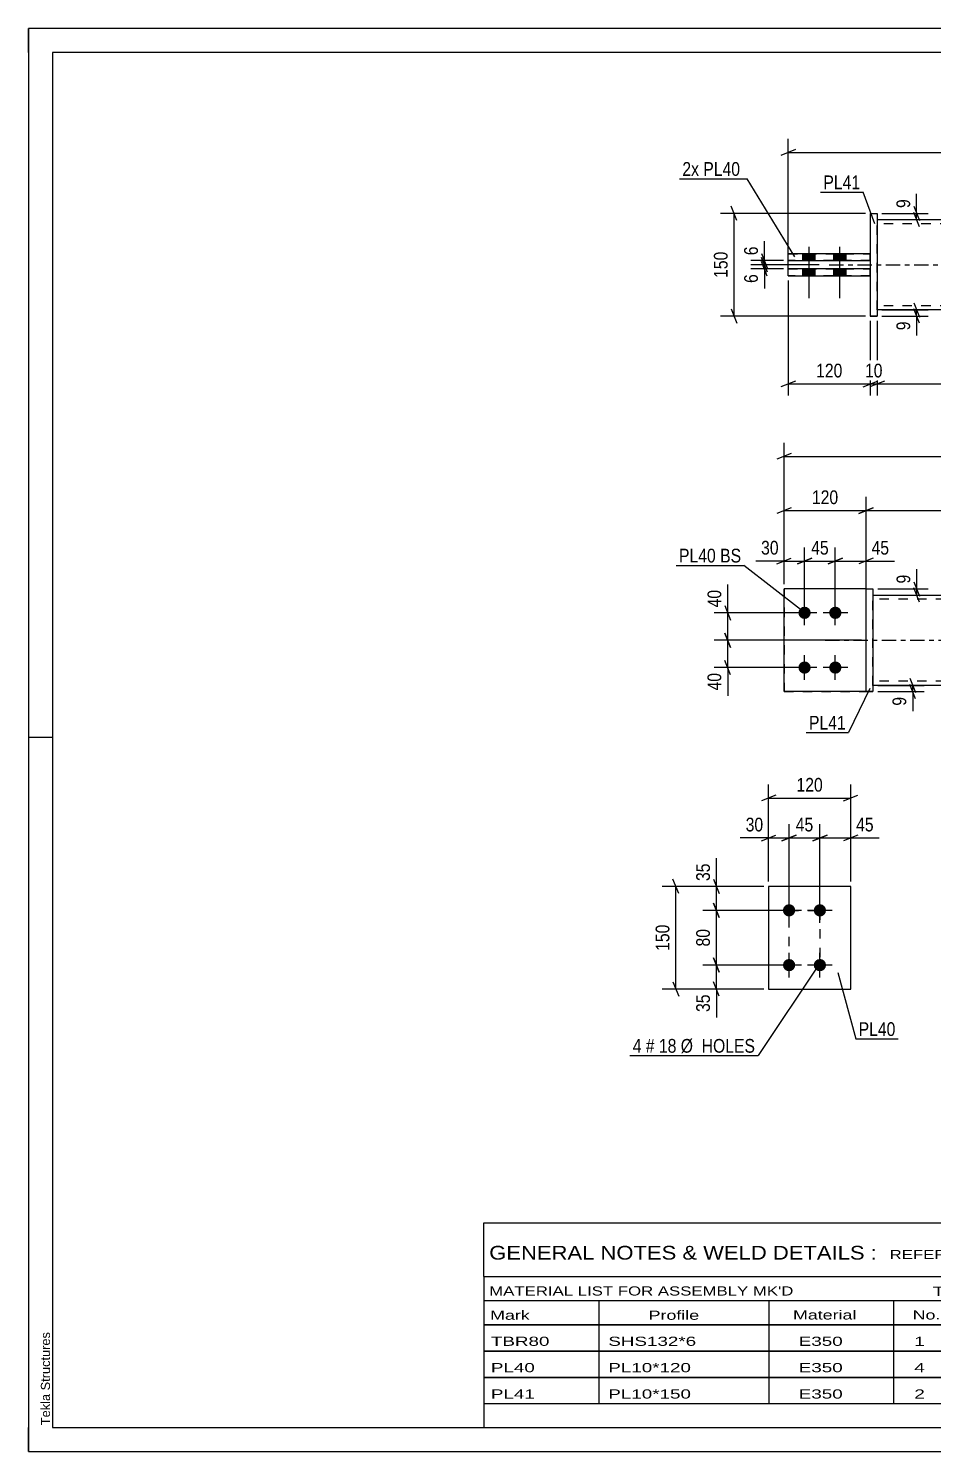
# Model space of a CAD drawing. Header units: millimetres. Extents: x 0 to 420, y 0 to 297.
# Drawn here: x 0 to 188.7, y 0 to 297 of the extents above; entities that cross this region are included whole.
import ezdxf

# ---------------------------------------------------------------- set-up
doc = ezdxf.new("R2010")
doc.units = ezdxf.units.MM
doc.linetypes.add('DXK_LINE_DOT2', pattern=[3.9198, 1.9599, -1.9599])
doc.linetypes.add('DXK_LINE_DOT3', pattern=[5.9187, 2.979, -0.9799, 0.9799, -0.9799])
doc.styles.add('Arial', font='ARIAL.TTF', dxfattribs={"height": 0.2})
doc.styles.add('Arial Narrow', font='ARIALN.TTF', dxfattribs={"height": 0.2})

# ---------------------------------------------------------------- blocks, each defined once
blk = doc.blocks.new('Unknown-581633142-1163')
at = {"color": 5, "linetype": 'Continuous'}
for p, q in [((420, 297), (0, 297)), ((0, 297), (0, 0)), ((0, 292), (0, 297)), ((415, 292), (5, 292)), ((5, 292), (5, 5)), ((5, 149), (0, 149)), ((0, 0), (0, 5)), ((5, 5), (415, 5)), ((0, 0), (420, 0))]:
    blk.add_line(p, q, dxfattribs=at)
at = {"color": 174, "linetype": 'Continuous', "style": 'Arial'}
blk.add_text('Tekla Structures', height=1.9102, rotation=90, dxfattribs=at).set_placement((4.5, 5.5))
blk = doc.blocks.new('Part-581633142-1810 - 1791')
at = {"color": 2, "linetype": 'Continuous'}
for p, q in [((176.23, 178.76), (285.4, 178.76)), ((285.4, 159.9), (176.23, 159.9))]:
    blk.add_line(p, q, dxfattribs=at)
at = {"color": 7, "linetype": 'DXK_LINE_DOT2'}
for p, q in [((176.23, 159.9), (176.23, 178.76)), ((285.4, 159.9), (285.4, 178.76)), ((285.4, 177.9), (176.23, 177.9)), ((285.4, 160.76), (176.23, 160.76))]:
    blk.add_line(p, q, dxfattribs=at)
at = {"color": 7, "linetype": 'DXK_LINE_DOT3'}
blk.add_line((166.23, 169.33), (295.4, 169.33), dxfattribs=at)
blk = doc.blocks.new('Bolt-581633142-1799 - 1791')
at = {"linetype": 'Continuous'}
for points in [[(161.95, 173.76, -1), (161.95, 176.33, -1)], [(168.37, 173.76, -1), (168.37, 176.33, -1)], [(161.95, 162.33, -1), (161.95, 164.9, -1)], [(168.37, 162.33, -1), (168.37, 164.9, -1)]]:
    blk.add_hatch(color=1, dxfattribs=at).paths.add_polyline_path(points)
at = {"color": 1, "linetype": 'Continuous'}
for p, q in [((161.95, 172.47), (161.95, 177.61)), ((168.37, 172.47), (168.37, 177.61)), ((164.52, 175.04), (159.37, 175.04)), ((170.95, 175.04), (165.8, 175.04)), ((164.52, 163.61), (159.37, 163.61)), ((161.95, 161.04), (161.95, 166.19)), ((170.95, 163.61), (165.8, 163.61)), ((168.37, 161.04), (168.37, 166.19))]:
    blk.add_line(p, q, dxfattribs=at)
blk = doc.blocks.new('Part-581633142-1820 - 1791')
at = {"color": 2, "linetype": 'Continuous'}
for p, q in [((174.8, 180.04), (176.23, 180.04)), ((174.8, 158.61), (174.8, 180.04)), ((176.23, 180.04), (176.23, 180.04)), ((176.23, 180.04), (176.23, 158.61)), ((174.8, 158.61), (176.23, 158.61))]:
    blk.add_line(p, q, dxfattribs=at)
at = {"color": 7, "linetype": 'DXK_LINE_DOT2'}
for p, q in [((174.8, 180.04), (176.23, 180.04)), ((176.23, 158.61), (174.8, 158.61)), ((174.8, 158.61), (174.8, 158.61)), ((176.23, 158.61), (176.23, 158.61))]:
    blk.add_line(p, q, dxfattribs=at)
blk = doc.blocks.new('Part-581633142-1825 - 1791')
at = {"color": 7, "linetype": 'DXK_LINE_DOT2'}
for p, q in [((174.8, 180.04), (157.66, 180.04)), ((157.66, 180.04), (157.66, 158.61)), ((174.8, 158.61), (174.8, 180.04)), ((157.66, 158.61), (174.8, 158.61))]:
    blk.add_line(p, q, dxfattribs=at)
blk = doc.blocks.new('Part-581633142-1830 - 1791')
at = {"color": 2, "linetype": 'Continuous'}
for p, q in [((174.8, 180.04), (157.66, 180.04)), ((157.66, 158.61), (157.66, 180.04)), ((174.8, 158.61), (157.66, 158.61))]:
    blk.add_line(p, q, dxfattribs=at)
at = {"color": 7, "linetype": 'DXK_LINE_DOT2'}
blk.add_line((174.8, 158.61), (174.8, 180.04), dxfattribs=at)
blk = doc.blocks.new('Part-581633142-2156 - 2128')
at = {"color": 2, "linetype": 'Continuous'}
for p, q in [((177.1, 257.11), (286.27, 257.11)), ((286.27, 238.26), (177.1, 238.26))]:
    blk.add_line(p, q, dxfattribs=at)
at = {"color": 7, "linetype": 'DXK_LINE_DOT2'}
for p, q in [((177.1, 238.26), (177.1, 257.11)), ((286.27, 256.26), (177.1, 256.26)), ((286.27, 257.11), (286.27, 238.26)), ((286.27, 239.11), (177.1, 239.11))]:
    blk.add_line(p, q, dxfattribs=at)
at = {"color": 7, "linetype": 'DXK_LINE_DOT3'}
blk.add_line((167.1, 247.69), (296.27, 247.69), dxfattribs=at)
blk = doc.blocks.new('Part-581633142-2140 - 2128')
at = {"color": 2, "linetype": 'Continuous'}
for p, q in [((175.67, 258.4), (177.1, 258.4)), ((175.67, 258.4), (175.67, 236.97)), ((177.1, 258.4), (177.1, 258.4)), ((177.1, 258.4), (177.1, 236.97)), ((177.1, 236.97), (175.67, 236.97)), ((175.67, 236.97), (175.67, 236.97))]:
    blk.add_line(p, q, dxfattribs=at)
at = {"color": 7, "linetype": 'DXK_LINE_DOT2'}
for p, q in [((175.67, 258.4), (177.1, 258.4)), ((175.67, 236.97), (177.1, 236.97)), ((175.67, 236.97), (175.67, 236.97))]:
    blk.add_line(p, q, dxfattribs=at)
blk = doc.blocks.new('Part-581633142-2150 - 2128')
at = {"color": 2, "linetype": 'Continuous'}
for p, q in [((175.67, 246.83), (158.53, 246.83)), ((158.53, 245.4), (158.53, 246.83)), ((175.67, 245.4), (175.67, 246.83)), ((158.53, 245.4), (175.67, 245.4)), ((158.53, 245.4), (158.53, 245.4))]:
    blk.add_line(p, q, dxfattribs=at)
at = {"color": 7, "linetype": 'DXK_LINE_DOT2'}
for p, q in [((158.53, 246.83), (175.67, 246.83)), ((175.67, 245.4), (158.53, 245.4))]:
    blk.add_line(p, q, dxfattribs=at)
blk = doc.blocks.new('Part-581633142-2145 - 2128')
at = {"color": 2, "linetype": 'Continuous'}
for p, q in [((175.67, 249.97), (158.53, 249.97)), ((158.53, 248.54), (158.53, 249.97)), ((175.67, 248.54), (175.67, 249.97)), ((158.53, 248.54), (175.67, 248.54)), ((158.53, 248.54), (158.53, 248.54))]:
    blk.add_line(p, q, dxfattribs=at)
at = {"color": 7, "linetype": 'DXK_LINE_DOT2'}
for p, q in [((158.53, 249.97), (175.67, 249.97)), ((175.67, 248.54), (158.53, 248.54))]:
    blk.add_line(p, q, dxfattribs=at)
blk = doc.blocks.new('Bolt-581633142-2158 - 2128')
at = {"linetype": 'Continuous'}
for points in [[(161.53, 248.54), (164.1, 248.54), (164.1, 249.97), (161.53, 249.97)], [(161.53, 248.54), (164.1, 248.54), (164.1, 249.97), (161.53, 249.97)], [(167.96, 248.54), (170.53, 248.54), (170.53, 249.97), (167.96, 249.97)], [(167.96, 248.54), (170.53, 248.54), (170.53, 249.97), (167.96, 249.97)], [(161.53, 245.4), (164.1, 245.4), (164.1, 246.83), (161.53, 246.83)], [(161.53, 245.4), (164.1, 245.4), (164.1, 246.83), (161.53, 246.83)], [(167.96, 245.4), (170.53, 245.4), (170.53, 246.83), (167.96, 246.83)], [(167.96, 245.4), (170.53, 245.4), (170.53, 246.83), (167.96, 246.83)]]:
    blk.add_hatch(color=1, dxfattribs=at).paths.add_polyline_path(points)
at = {"color": 1, "linetype": 'Continuous'}
for p, q in [((161.53, 249.97), (161.53, 248.54)), ((161.53, 249.97), (161.53, 248.54)), ((162.81, 251.4), (162.81, 240.69)), ((162.81, 251.4), (162.81, 240.69)), ((164.1, 249.97), (164.1, 248.54)), ((164.1, 249.97), (164.1, 248.54)), ((167.96, 249.97), (167.96, 248.54)), ((167.96, 249.97), (167.96, 248.54)), ((169.24, 251.4), (169.24, 240.69)), ((169.24, 251.4), (169.24, 240.69)), ((170.53, 249.97), (170.53, 248.54)), ((170.53, 249.97), (170.53, 248.54)), ((161.53, 246.83), (161.53, 245.4)), ((161.53, 246.83), (161.53, 245.4)), ((164.1, 246.83), (164.1, 245.4)), ((164.1, 246.83), (164.1, 245.4)), ((167.96, 246.83), (167.96, 245.4)), ((167.96, 246.83), (167.96, 245.4)), ((170.53, 246.83), (170.53, 245.4)), ((170.53, 246.83), (170.53, 245.4))]:
    blk.add_line(p, q, dxfattribs=at)
blk = doc.blocks.new('Bolt-581633142-1444 - 1410')
at = {"linetype": 'Continuous'}
for points in [[(158.72, 111.66, -1), (158.72, 114.23, -1)], [(165.15, 111.66, -1), (165.15, 114.23, -1)], [(158.72, 100.23, -1), (158.72, 102.8, -1)], [(165.15, 100.23, -1), (165.15, 102.8, -1)]]:
    blk.add_hatch(color=1, dxfattribs=at).paths.add_polyline_path(points)
at = {"color": 1, "linetype": 'Continuous'}
for p, q in [((161.29, 112.95), (156.15, 112.95)), ((158.72, 110.37), (158.72, 115.52)), ((167.72, 112.95), (162.58, 112.95)), ((165.15, 110.37), (165.15, 115.52)), ((158.72, 98.95), (158.72, 104.09)), ((165.15, 98.95), (165.15, 104.09)), ((161.29, 101.52), (156.15, 101.52)), ((167.72, 101.52), (162.58, 101.52))]:
    blk.add_line(p, q, dxfattribs=at)
blk = doc.blocks.new('Part-581633142-1459 - 1410')
at = {"color": 2, "linetype": 'Continuous'}
for p, q in [((171.58, 117.95), (154.44, 117.95)), ((154.44, 117.95), (154.44, 96.52)), ((171.58, 96.52), (171.58, 117.95)), ((154.44, 96.52), (171.58, 96.52))]:
    blk.add_line(p, q, dxfattribs=at)
blk = doc.blocks.new('Rectangle-581633142-1568 - 1410')
at = {"color": 1, "linetype": 'DXK_LINE_DOT2'}
blk.add_lwpolyline([(158.72, 112.95), (165.15, 112.95), (165.15, 101.52), (158.72, 101.52), (158.72, 112.95)], close=True, dxfattribs=at)
blk = doc.blocks.new('StraightDimension-581633142-1869 - 1791')
at = {"color": 7, "linetype": 'Continuous'}
for p, q in [((173.8, 169.33), (143.06, 169.33)), ((145.31, 170.83), (146.51, 167.83)), ((145.91, 163.61), (145.91, 169.33)), ((160.95, 163.61), (143.06, 163.61)), ((146.51, 162.11), (145.31, 165.11))]:
    blk.add_line(p, q, dxfattribs=at)
at = {"color": 0}
blk.add_wipeout([(145.16, 163.09), (140.96, 163.09), (140.96, 158.23), (145.16, 158.23)], dxfattribs=at)
at = {"color": 7, "linetype": 'Continuous'}
blk.add_line((145.91, 163.61), (145.91, 157.71), dxfattribs=at)
blk.add_line((145.91, 163.61), (145.91, 157.71), dxfattribs=at)
at = {"color": 3, "style": 'Arial Narrow'}
blk.add_text('40', height=2.863, rotation=90.0002, dxfattribs=at).set_placement((144.56, 158.83))
blk = doc.blocks.new('StraightDimension-581633142-2023 - 1791')
at = {"color": 7, "linetype": 'Continuous'}
for p, q in [((159.16, 208.3), (156.16, 207.1)), ((157.66, 181.04), (157.66, 210.55)), ((302.47, 207.1), (305.47, 208.3)), ((303.97, 181.04), (303.97, 210.55)), ((157.66, 207.7), (303.97, 207.7))]:
    blk.add_line(p, q, dxfattribs=at)
at = {"color": 0}
blk.add_wipeout([(235.07, 208.45), (235.07, 212.65), (226.56, 212.65), (226.56, 208.45)], dxfattribs=at)
at = {"color": 3, "style": 'Arial Narrow'}
blk.add_text('1024', height=2.863, dxfattribs=at).set_placement((227.16, 209.05))
blk = doc.blocks.new('StraightDimension-581633142-1988 - 1791')
at = {"color": 7, "linetype": 'Continuous'}
for p, q in [((157.66, 181.04), (157.66, 199.23)), ((174.8, 170.33), (174.8, 199.23)), ((159.16, 196.98), (156.16, 195.78)), ((157.66, 196.38), (174.8, 196.38)), ((173.3, 195.78), (176.3, 196.98))]:
    blk.add_line(p, q, dxfattribs=at)
at = {"color": 0}
blk.add_wipeout([(169.57, 197.13), (169.57, 201.33), (162.89, 201.33), (162.89, 197.13)], dxfattribs=at)
at = {"color": 3, "style": 'Arial Narrow'}
blk.add_text('120', height=2.863, dxfattribs=at).set_placement((163.49, 197.73))
blk = doc.blocks.new('StraightDimension-581633142-1924 - 1791')
at = {"color": 7, "linetype": 'Continuous'}
for p, q in [((161.95, 176.04), (161.95, 188.7)), ((168.37, 176.04), (168.37, 188.7)), ((160.45, 185.25), (163.45, 186.45)), ((161.95, 185.85), (168.37, 185.85)), ((169.87, 186.45), (166.87, 185.25))]:
    blk.add_line(p, q, dxfattribs=at)
at = {"color": 0}
blk.add_wipeout([(167.59, 186.6), (167.59, 190.8), (162.73, 190.8), (162.73, 186.6)], dxfattribs=at)
at = {"color": 3, "style": 'Arial Narrow'}
blk.add_text('45', height=2.863, dxfattribs=at).set_placement((163.33, 187.2))
blk = doc.blocks.new('StraightDimension-581633142-1860 - 1791')
at = {"color": 7, "linetype": 'Continuous'}
for p, q in [((183.91, 161.4), (185.11, 158.4)), ((177.23, 159.9), (186.91, 159.9)), ((177.23, 158.61), (186.91, 158.61)), ((185.11, 157.11), (183.91, 160.11)), ((184.51, 158.61), (184.51, 159.9))]:
    blk.add_line(p, q, dxfattribs=at)
at = {"color": 0}
blk.add_wipeout([(183.76, 158.09), (179.56, 158.09), (179.56, 155.06), (183.76, 155.06)], dxfattribs=at)
at = {"color": 7, "linetype": 'Continuous'}
blk.add_line((184.51, 158.61), (184.51, 154.54), dxfattribs=at)
blk.add_line((184.51, 158.61), (184.51, 154.54), dxfattribs=at)
at = {"color": 3, "style": 'Arial Narrow'}
blk.add_text('9', height=2.86, rotation=90.0002, dxfattribs=at).set_placement((183.16, 155.66))
blk = doc.blocks.new('StraightDimension-581633142-1878 - 1791')
at = {"color": 7, "linetype": 'Continuous'}
for p, q in [((145.31, 176.54), (146.51, 173.54)), ((160.95, 175.04), (143.06, 175.04)), ((145.91, 169.33), (145.91, 175.04)), ((173.8, 169.33), (143.06, 169.33)), ((146.51, 167.83), (145.31, 170.83))]:
    blk.add_line(p, q, dxfattribs=at)
at = {"color": 0}
blk.add_wipeout([(145.16, 180.42), (140.96, 180.42), (140.96, 175.57), (145.16, 175.57)], dxfattribs=at)
at = {"color": 7, "linetype": 'Continuous'}
blk.add_line((145.91, 175.04), (145.91, 180.95), dxfattribs=at)
blk.add_line((145.91, 175.04), (145.91, 180.95), dxfattribs=at)
at = {"color": 3, "style": 'Arial Narrow'}
blk.add_text('40', height=2.863, rotation=90.0002, dxfattribs=at).set_placement((144.56, 176.17))
blk = doc.blocks.new('StraightDimension-581633142-1908 - 1791')
at = {"color": 7, "linetype": 'Continuous'}
for p, q in [((168.37, 176.04), (168.37, 188.7)), ((174.8, 181.04), (174.8, 188.7)), ((166.87, 185.25), (169.87, 186.45)), ((168.37, 185.85), (174.8, 185.85)), ((176.3, 186.45), (173.3, 185.25))]:
    blk.add_line(p, q, dxfattribs=at)
at = {"color": 0}
blk.add_wipeout([(180.18, 186.6), (180.18, 190.8), (175.33, 190.8), (175.33, 186.6)], dxfattribs=at)
at = {"color": 7, "linetype": 'Continuous'}
blk.add_line((174.8, 185.85), (180.71, 185.85), dxfattribs=at)
blk.add_line((174.8, 185.85), (180.71, 185.85), dxfattribs=at)
at = {"color": 3, "style": 'Arial Narrow'}
blk.add_text('45', height=2.863, dxfattribs=at).set_placement((175.93, 187.2))
blk = doc.blocks.new('StraightDimension-581633142-1937 - 1791')
at = {"color": 7, "linetype": 'Continuous'}
for p, q in [((157.66, 181.04), (157.66, 188.7)), ((161.95, 176.04), (161.95, 188.7)), ((156.16, 185.25), (159.16, 186.45)), ((157.66, 185.85), (161.95, 185.85)), ((163.45, 186.45), (160.45, 185.25))]:
    blk.add_line(p, q, dxfattribs=at)
at = {"color": 0}
blk.add_wipeout([(157.14, 186.6), (157.14, 190.8), (152.28, 190.8), (152.28, 186.6)], dxfattribs=at)
at = {"color": 7, "linetype": 'Continuous'}
blk.add_line((157.66, 185.85), (151.75, 185.85), dxfattribs=at)
blk.add_line((157.66, 185.85), (151.75, 185.85), dxfattribs=at)
at = {"color": 3, "style": 'Arial Narrow'}
blk.add_text('30', height=2.863, dxfattribs=at).set_placement((152.88, 187.2))
blk = doc.blocks.new('StraightDimension-581633142-1973 - 1791')
at = {"color": 7, "linetype": 'Continuous'}
for p, q in [((174.8, 170.33), (174.8, 199.23)), ((286.83, 181.04), (286.83, 199.23)), ((176.3, 196.98), (173.3, 195.78)), ((174.8, 196.38), (286.83, 196.38)), ((285.33, 195.78), (288.33, 196.98))]:
    blk.add_line(p, q, dxfattribs=at)
at = {"color": 0}
blk.add_wipeout([(234.16, 197.13), (234.16, 201.33), (227.48, 201.33), (227.48, 197.13)], dxfattribs=at)
at = {"color": 3, "style": 'Arial Narrow'}
blk.add_text('784', height=2.863, dxfattribs=at).set_placement((228.08, 197.73))
blk = doc.blocks.new('StraightDimension-581633142-2089 - 1791')
at = {"color": 7, "linetype": 'Continuous'}
for p, q in [((184.76, 181.54), (185.96, 178.54)), ((177.23, 180.04), (187.76, 180.04)), ((177.23, 178.76), (187.76, 178.76)), ((185.96, 177.26), (184.76, 180.26)), ((185.36, 178.76), (185.36, 180.04))]:
    blk.add_line(p, q, dxfattribs=at)
at = {"color": 0}
blk.add_wipeout([(184.61, 183.6), (180.41, 183.6), (180.41, 180.57), (184.61, 180.57)], dxfattribs=at)
at = {"color": 7, "linetype": 'Continuous'}
blk.add_line((185.36, 180.04), (185.36, 184.12), dxfattribs=at)
blk.add_line((185.36, 180.04), (185.36, 184.12), dxfattribs=at)
at = {"color": 3, "style": 'Arial Narrow'}
blk.add_text('9', height=2.86, rotation=90.0002, dxfattribs=at).set_placement((184.01, 181.17))
blk = doc.blocks.new('StraightDimension-581633142-2214 - 2128')
at = {"color": 7, "linetype": 'Continuous'}
for p, q in [((178.1, 258.4), (187.73, 258.4)), ((184.73, 259.9), (185.93, 256.9)), ((185.93, 255.61), (184.73, 258.61)), ((185.33, 257.11), (185.33, 258.4)), ((178.1, 257.11), (187.73, 257.11))]:
    blk.add_line(p, q, dxfattribs=at)
at = {"color": 0}
blk.add_wipeout([(184.58, 261.95), (180.38, 261.95), (180.38, 258.93), (184.58, 258.93)], dxfattribs=at)
at = {"color": 7, "linetype": 'Continuous'}
blk.add_line((185.33, 258.4), (185.33, 262.48), dxfattribs=at)
blk.add_line((185.33, 258.4), (185.33, 262.48), dxfattribs=at)
at = {"color": 3, "style": 'Arial Narrow'}
blk.add_text('9', height=2.86, rotation=90.0002, dxfattribs=at).set_placement((183.98, 259.53))
blk = doc.blocks.new('StraightDimension-581633142-2273 - 2128')
at = {"color": 7, "linetype": 'Continuous'}
for p, q in [((177.1, 235.97), (177.1, 220.42)), ((286.27, 235.97), (286.27, 220.42)), ((178.6, 223.42), (175.6, 222.22)), ((177.1, 222.82), (286.27, 222.82)), ((284.77, 222.22), (287.77, 223.42))]:
    blk.add_line(p, q, dxfattribs=at)
at = {"color": 0}
blk.add_wipeout([(235.03, 223.57), (235.03, 227.77), (228.34, 227.77), (228.34, 223.57)], dxfattribs=at)
at = {"color": 3, "style": 'Arial Narrow'}
blk.add_text('764', height=2.863, dxfattribs=at).set_placement((228.94, 224.17))
blk = doc.blocks.new('StraightDimension-581633142-2162 - 2128')
at = {"color": 7, "linetype": 'Continuous'}
for p, q in [((152.96, 250.04), (154.16, 247.04)), ((157.53, 248.54), (150.71, 248.54)), ((165.03, 247.69), (150.71, 247.69)), ((154.16, 246.19), (152.96, 249.19)), ((153.56, 247.69), (153.56, 248.54))]:
    blk.add_line(p, q, dxfattribs=at)
at = {"color": 0}
blk.add_wipeout([(152.81, 252.1), (148.61, 252.1), (148.61, 249.07), (152.81, 249.07)], dxfattribs=at)
at = {"color": 7, "linetype": 'Continuous'}
blk.add_line((153.56, 248.54), (153.56, 252.62), dxfattribs=at)
blk.add_line((153.56, 248.54), (153.56, 252.62), dxfattribs=at)
at = {"color": 3, "style": 'Arial Narrow'}
blk.add_text('6', height=2.86, rotation=90.0002, dxfattribs=at).set_placement((152.21, 249.67))
blk = doc.blocks.new('StraightDimension-581633142-2174 - 2128')
at = {"color": 7, "linetype": 'Continuous'}
for p, q in [((165.03, 247.69), (150.71, 247.69)), ((157.53, 246.83), (150.71, 246.83)), ((152.96, 249.19), (154.16, 246.19)), ((154.16, 245.33), (152.96, 248.33)), ((153.56, 246.83), (153.56, 247.69))]:
    blk.add_line(p, q, dxfattribs=at)
at = {"color": 0}
blk.add_wipeout([(152.81, 246.3), (148.61, 246.3), (148.61, 243.28), (152.81, 243.28)], dxfattribs=at)
at = {"color": 7, "linetype": 'Continuous'}
blk.add_line((153.56, 246.83), (153.56, 242.75), dxfattribs=at)
blk.add_line((153.56, 246.83), (153.56, 242.75), dxfattribs=at)
at = {"color": 3, "style": 'Arial Narrow'}
blk.add_text('6', height=2.86, rotation=90.0002, dxfattribs=at).set_placement((152.21, 243.88))
blk = doc.blocks.new('StraightDimension-581633142-2254 - 2128')
at = {"color": 7, "linetype": 'Continuous'}
for p, q in [((158.53, 244.4), (158.53, 220.42)), ((175.67, 235.97), (175.67, 220.42)), ((160.03, 223.42), (157.03, 222.22)), ((158.53, 222.82), (175.67, 222.82)), ((174.17, 222.22), (177.17, 223.42))]:
    blk.add_line(p, q, dxfattribs=at)
at = {"color": 0}
blk.add_wipeout([(170.44, 223.57), (170.44, 227.77), (163.76, 227.77), (163.76, 223.57)], dxfattribs=at)
at = {"color": 3, "style": 'Arial Narrow'}
blk.add_text('120', height=2.863, dxfattribs=at).set_placement((164.36, 224.17))
blk = doc.blocks.new('StraightDimension-581633142-2264 - 2128')
at = {"color": 7, "linetype": 'Continuous'}
for p, q in [((175.67, 235.97), (175.67, 220.42)), ((177.1, 235.97), (177.1, 220.42)), ((174.17, 222.22), (177.17, 223.42)), ((178.6, 223.42), (175.6, 222.22)), ((175.67, 222.82), (177.1, 222.82))]:
    blk.add_line(p, q, dxfattribs=at)
at = {"color": 0}
blk.add_wipeout([(178.81, 223.57), (178.81, 227.77), (173.96, 227.77), (173.96, 223.57)], dxfattribs=at)
at = {"color": 3, "style": 'Arial Narrow'}
blk.add_text('10', height=2.863, dxfattribs=at).set_placement((174.56, 224.17))
blk = doc.blocks.new('StraightDimension-581633142-2282 - 2128')
at = {"color": 7, "linetype": 'Continuous'}
for p, q in [((158.53, 246.4), (158.53, 273.97)), ((304.84, 246.4), (304.84, 273.97)), ((160.03, 271.72), (157.03, 270.52)), ((158.53, 271.12), (304.84, 271.12)), ((303.34, 270.52), (306.34, 271.72))]:
    blk.add_line(p, q, dxfattribs=at)
at = {"color": 0}
blk.add_wipeout([(235.94, 271.87), (235.94, 276.07), (227.43, 276.07), (227.43, 271.87)], dxfattribs=at)
at = {"color": 3, "style": 'Arial Narrow'}
blk.add_text('1024', height=2.863, dxfattribs=at).set_placement((228.03, 272.47))
blk = doc.blocks.new('StraightDimension-581633142-2293 - 2128')
at = {"color": 7, "linetype": 'Continuous'}
for p, q in [((174.67, 258.4), (144.39, 258.4)), ((147.84, 256.9), (146.64, 259.9)), ((147.24, 236.97), (147.24, 258.4)), ((146.64, 238.47), (147.84, 235.47)), ((174.67, 236.97), (144.39, 236.97))]:
    blk.add_line(p, q, dxfattribs=at)
at = {"color": 0}
blk.add_wipeout([(146.49, 251.03), (142.29, 251.03), (142.29, 244.34), (146.49, 244.34)], dxfattribs=at)
at = {"color": 3, "style": 'Arial Narrow'}
blk.add_text('150', height=2.863, rotation=90.0002, dxfattribs=at).set_placement((145.89, 244.94))
blk = doc.blocks.new('StraightDimension-581633142-2304 - 2128')
at = {"color": 7, "linetype": 'Continuous'}
for p, q in [((178.1, 238.26), (187.73, 238.26)), ((184.73, 239.76), (185.93, 236.76)), ((185.93, 235.47), (184.73, 238.47)), ((185.33, 236.97), (185.33, 238.26)), ((178.1, 236.97), (187.73, 236.97))]:
    blk.add_line(p, q, dxfattribs=at)
at = {"color": 0}
blk.add_wipeout([(184.58, 236.45), (180.38, 236.45), (180.38, 233.42), (184.58, 233.42)], dxfattribs=at)
at = {"color": 7, "linetype": 'Continuous'}
blk.add_line((185.33, 236.97), (185.33, 232.89), dxfattribs=at)
blk.add_line((185.33, 236.97), (185.33, 232.89), dxfattribs=at)
at = {"color": 3, "style": 'Arial Narrow'}
blk.add_text('9', height=2.86, rotation=90.0002, dxfattribs=at).set_placement((183.98, 234.02))
blk = doc.blocks.new('StraightDimension-581633142-1474 - 1410')
at = {"color": 7, "linetype": 'Continuous'}
for p, q in [((157.72, 112.95), (140.7, 112.95)), ((142.95, 114.45), (144.15, 111.45)), ((143.55, 101.52), (143.55, 112.95)), ((157.72, 101.52), (140.7, 101.52)), ((144.15, 100.02), (142.95, 103.02))]:
    blk.add_line(p, q, dxfattribs=at)
at = {"color": 0}
blk.add_wipeout([(142.8, 109.66), (138.6, 109.66), (138.6, 104.8), (142.8, 104.8)], dxfattribs=at)
at = {"color": 3, "style": 'Arial Narrow'}
blk.add_text('80', height=2.863, rotation=90.0002, dxfattribs=at).set_placement((142.2, 105.4))
blk = doc.blocks.new('StraightDimension-581633142-1484 - 1410')
at = {"color": 7, "linetype": 'Continuous'}
for p, q in [((142.95, 119.45), (144.15, 116.45)), ((153.44, 117.95), (140.7, 117.95)), ((143.55, 112.95), (143.55, 117.95)), ((157.72, 112.95), (140.7, 112.95)), ((144.15, 111.45), (142.95, 114.45))]:
    blk.add_line(p, q, dxfattribs=at)
at = {"color": 0}
blk.add_wipeout([(142.8, 123.33), (138.6, 123.33), (138.6, 118.47), (142.8, 118.47)], dxfattribs=at)
at = {"color": 7, "linetype": 'Continuous'}
blk.add_line((143.55, 117.95), (143.55, 123.85), dxfattribs=at)
blk.add_line((143.55, 117.95), (143.55, 123.85), dxfattribs=at)
at = {"color": 3, "style": 'Arial Narrow'}
blk.add_text('35', height=2.863, rotation=90.0002, dxfattribs=at).set_placement((142.2, 119.07))
blk = doc.blocks.new('StraightDimension-581633142-1461 - 1410')
at = {"color": 7, "linetype": 'Continuous'}
for p, q in [((157.72, 101.52), (140.7, 101.52)), ((142.95, 103.02), (144.15, 100.02)), ((143.55, 96.52), (143.55, 101.52)), ((144.15, 95.02), (142.95, 98.02)), ((153.44, 96.52), (140.7, 96.52))]:
    blk.add_line(p, q, dxfattribs=at)
at = {"color": 0}
blk.add_wipeout([(142.8, 95.99), (138.6, 95.99), (138.6, 91.14), (142.8, 91.14)], dxfattribs=at)
at = {"color": 7, "linetype": 'Continuous'}
blk.add_line((143.55, 96.52), (143.55, 90.61), dxfattribs=at)
blk.add_line((143.55, 96.52), (143.55, 90.61), dxfattribs=at)
at = {"color": 3, "style": 'Arial Narrow'}
blk.add_text('35', height=2.863, rotation=90.0002, dxfattribs=at).set_placement((142.2, 91.74))
blk = doc.blocks.new('StraightDimension-581633142-1498 - 1410')
at = {"color": 7, "linetype": 'Continuous'}
for p, q in [((135.69, 116.45), (134.49, 119.45)), ((153.44, 117.95), (132.24, 117.95)), ((135.09, 96.52), (135.09, 117.95)), ((134.49, 98.02), (135.69, 95.02)), ((153.44, 96.52), (132.24, 96.52))]:
    blk.add_line(p, q, dxfattribs=at)
at = {"color": 0}
blk.add_wipeout([(134.34, 110.57), (130.14, 110.57), (130.14, 103.89), (134.34, 103.89)], dxfattribs=at)
at = {"color": 3, "style": 'Arial Narrow'}
blk.add_text('150', height=2.863, rotation=90.0002, dxfattribs=at).set_placement((133.74, 104.49))
blk = doc.blocks.new('StraightDimension-581633142-1515 - 1410')
at = {"color": 7, "linetype": 'Continuous'}
for p, q in [((154.44, 118.95), (154.44, 130.92)), ((158.72, 113.95), (158.72, 130.92)), ((152.94, 127.47), (155.94, 128.67)), ((154.44, 128.07), (158.72, 128.07)), ((160.22, 128.67), (157.22, 127.47))]:
    blk.add_line(p, q, dxfattribs=at)
at = {"color": 0}
blk.add_wipeout([(153.91, 128.82), (153.91, 133.02), (149.06, 133.02), (149.06, 128.82)], dxfattribs=at)
at = {"color": 7, "linetype": 'Continuous'}
blk.add_line((154.44, 128.07), (148.53, 128.07), dxfattribs=at)
blk.add_line((154.44, 128.07), (148.53, 128.07), dxfattribs=at)
at = {"color": 3, "style": 'Arial Narrow'}
blk.add_text('30', height=2.863, dxfattribs=at).set_placement((149.66, 129.42))
blk = doc.blocks.new('StraightDimension-581633142-1528 - 1410')
at = {"color": 7, "linetype": 'Continuous'}
for p, q in [((158.72, 113.95), (158.72, 130.92)), ((165.15, 113.95), (165.15, 130.92)), ((157.22, 127.47), (160.22, 128.67)), ((158.72, 128.07), (165.15, 128.07)), ((166.65, 128.67), (163.65, 127.47))]:
    blk.add_line(p, q, dxfattribs=at)
at = {"color": 0}
blk.add_wipeout([(164.37, 128.82), (164.37, 133.02), (159.51, 133.02), (159.51, 128.82)], dxfattribs=at)
at = {"color": 3, "style": 'Arial Narrow'}
blk.add_text('45', height=2.863, dxfattribs=at).set_placement((160.11, 129.42))
blk = doc.blocks.new('StraightDimension-581633142-1538 - 1410')
at = {"color": 7, "linetype": 'Continuous'}
for p, q in [((165.15, 113.95), (165.15, 130.92)), ((171.58, 118.95), (171.58, 130.92)), ((163.65, 127.47), (166.65, 128.67)), ((165.15, 128.07), (171.58, 128.07)), ((173.08, 128.67), (170.08, 127.47))]:
    blk.add_line(p, q, dxfattribs=at)
at = {"color": 0}
blk.add_wipeout([(176.96, 128.82), (176.96, 133.02), (172.11, 133.02), (172.11, 128.82)], dxfattribs=at)
at = {"color": 7, "linetype": 'Continuous'}
blk.add_line((171.58, 128.07), (177.49, 128.07), dxfattribs=at)
blk.add_line((171.58, 128.07), (177.49, 128.07), dxfattribs=at)
at = {"color": 3, "style": 'Arial Narrow'}
blk.add_text('45', height=2.863, dxfattribs=at).set_placement((172.71, 129.42))
blk = doc.blocks.new('StraightDimension-581633142-1552 - 1410')
at = {"color": 7, "linetype": 'Continuous'}
for p, q in [((155.94, 136.97), (152.94, 135.77)), ((154.44, 118.95), (154.44, 139.22)), ((170.08, 135.77), (173.08, 136.97)), ((171.58, 118.95), (171.58, 139.22)), ((154.44, 136.37), (171.58, 136.37))]:
    blk.add_line(p, q, dxfattribs=at)
at = {"color": 0}
blk.add_wipeout([(166.35, 137.12), (166.35, 141.32), (159.67, 141.32), (159.67, 137.12)], dxfattribs=at)
at = {"color": 3, "style": 'Arial Narrow'}
blk.add_text('120', height=2.863, dxfattribs=at).set_placement((160.27, 137.72))
blk = doc.blocks.new('Unknown-581633142-3470')
at = {"color": 7, "linetype": 'Continuous'}
for p, q in [((95, 47.75), (255, 47.75)), ((95, 36.5), (95, 47.75)), ((255, 47.75), (255, 36.5)), ((95, 36.5), (255, 36.5)), ((95, 36.5), (95, 31.5)), ((255, 36.5), (255, 31.5)), ((95, 31.5), (255, 31.5)), ((95, 31.5), (95, 26.5)), ((119, 31.5), (119, 26.5)), ((154.5, 31.5), (154.5, 26.5)), ((180.5, 31.5), (180.5, 26.5)), ((193.5, 31.5), (193.5, 26.5)), ((211, 31.5), (211, 26.5)), ((233, 31.5), (233, 26.5)), ((255, 31.5), (255, 26.5)), ((95, 26.5), (255, 26.5)), ((95, 26.45), (95, 21.05)), ((95, 26.45), (255, 26.45)), ((119, 26.5), (119, 21)), ((154.5, 26.5), (154.5, 21)), ((180.5, 26.5), (180.5, 21)), ((193.5, 26.5), (193.5, 21)), ((211, 26.5), (211, 21)), ((233, 26.5), (233, 21)), ((255, 26.45), (255, 21.05)), ((95, 21.05), (255, 21.05)), ((95, 20.95), (95, 15.55)), ((95, 20.95), (255, 20.95)), ((119, 21), (119, 15.5)), ((154.5, 21), (154.5, 15.5)), ((180.5, 21), (180.5, 15.5)), ((193.5, 21), (193.5, 15.5)), ((211, 21), (211, 15.5)), ((233, 21), (233, 15.5)), ((255, 20.95), (255, 15.55)), ((95, 15.55), (255, 15.55)), ((95, 15.45), (95, 10.05)), ((95, 15.45), (255, 15.45)), ((119, 15.5), (119, 10)), ((154.5, 15.5), (154.5, 10)), ((180.5, 15.5), (180.5, 10)), ((193.5, 15.5), (193.5, 10)), ((211, 15.5), (211, 10)), ((233, 15.5), (233, 10)), ((255, 15.45), (255, 10.05)), ((95, 10.05), (255, 10.05)), ((95, 10), (255, 10)), ((95, 10), (95, 5)), ((211, 10), (211, 5)), ((233, 10), (233, 5)), ((255, 10), (255, 5)), ((95, 5), (255, 5))]:
    blk.add_line(p, q, dxfattribs=at)
at = {"color": 7, "style": 'Arial Narrow'}
for s, height, width, p in [('GENERAL NOTES & WELD DETAILS :', 2.8633, 1.4, (96.15, 40.06)), ('REFER TYP DRAWING TYP-01', 1.9089, 1.6, (179.7, 40.16)), ("MATERIAL LIST FOR ASSEMBLY MK'D", 1.9089, 1.6, (96.15, 32.56)), ('TBR80', 1.909, 1.794707, (188.68, 32.47)), ('1', 1.91, 1.794707, (217.08, 32.56)), ('No. Required', 1.9089, 1.6, (226.41, 32.56)), ('Mark', 1.909, 1.7, (96.34, 27.5)), ('Profile', 1.909, 1.7, (129.41, 27.5)), ('Material', 1.909, 1.7, (159.54, 27.56)), ('No.', 1.909, 1.7, (184.5, 27.56)), ('Length', 1.909, 1.7, (195, 27.56)), ('Area', 1.909, 1.7, (217.5, 27.56)), ('Weight', 1.909, 1.7, (237, 27.56))]:
    blk.add_text(s, height=height, dxfattribs=dict(at, width=width)).set_placement(p)
at = {"color": 7, "linetype": 'Continuous', "style": 'Arial Narrow'}
for s, height, width, p in [('TBR80', 1.909, 1.794707, (96.5, 22.06)), ('SHS132*6', 1.909, 1.794707, (121, 22.06)), ('E350', 1.909, 1.794707, (160.74, 22.06)), ('1', 1.91, 1.794707, (184.86, 22.06)), ('764', 1.909, 1.794707, (199.77, 22.06)), ('0.4', 1.909, 1.794707, (221.32, 22.06)), ('18.1', 1.909, 1.794707, (240.14, 22.06)), ('PL40', 1.909, 1.794707, (96.5, 16.56)), ('PL10*120', 1.909, 1.794707, (121, 16.56)), ('E350', 1.909, 1.794707, (160.74, 16.56)), ('4', 1.91, 1.794707, (184.86, 16.56)), ('150', 1.909, 1.794707, (199.77, 16.56)), ('0.0', 1.909, 1.794707, (221.32, 16.56)), ('5.7', 1.909, 1.794707, (242.33, 16.56)), ('PL41', 1.909, 1.794707, (96.5, 11.06)), ('PL10*150', 1.909, 1.794707, (121, 11.06)), ('E350', 1.909, 1.794707, (160.74, 11.06)), ('2', 1.91, 1.794707, (184.86, 11.06)), ('150', 1.909, 1.794707, (199.77, 11.06)), ('0.1', 1.909, 1.794707, (221.32, 11.06)), ('3.5', 1.909, 1.794707, (242.33, 11.06)), ('Total', 1.909, 1.7, (197.33, 6.5)), ('0.7', 1.909, 1.794707, (220.83, 6.5)), ('27.3', 1.909, 1.794707, (240.14, 6.5))]:
    blk.add_text(s, height=height, dxfattribs=dict(at, width=width)).set_placement(p)
blk = doc.blocks.new('Mark-581633142-1816 - 1791')
at = {"color": 0}
blk.add_wipeout([(170.55, 150.68), (170.55, 153.68), (162.87, 153.68), (162.87, 150.68)], dxfattribs=at)
blk.add_wipeout([(170.55, 150.68), (170.55, 153.68), (162.87, 153.68), (162.87, 150.68)], dxfattribs=at)
at = {"color": 30, "linetype": 'Continuous'}
for p in [(175.57, 159.23), (162.27, 150.08)]:
    blk.add_line(p, (171.15, 150.08), dxfattribs=at)
at = {"color": 3, "style": 'Arial Narrow'}
blk.add_text('PL41', height=2.863, dxfattribs=at).set_placement((162.87, 150.68))
blk = doc.blocks.new('MarkSet-581633142-3317 - 1791')
at = {"color": 0}
blk.add_wipeout([(143.43, 185.55), (143.43, 188.55), (135.75, 188.55), (135.75, 185.55)], dxfattribs=at)
blk.add_wipeout([(143.43, 185.55), (143.43, 188.55), (135.75, 188.55), (135.75, 185.55)], dxfattribs=at)
blk.add_wipeout([(148.71, 185.55), (148.71, 188.55), (144.33, 188.55), (144.33, 185.55)], dxfattribs=at)
blk.add_wipeout([(148.71, 185.55), (148.71, 188.55), (144.33, 188.55), (144.33, 185.55)], dxfattribs=at)
at = {"color": 30, "linetype": 'Continuous'}
for p in [(135.15, 184.95), (161.13, 175.72)]:
    blk.add_line(p, (149.31, 184.95), dxfattribs=at)
at = {"color": 3, "style": 'Arial Narrow'}
for s, p in [('PL40', (135.75, 185.55)), ('BS', (144.33, 185.55))]:
    blk.add_text(s, height=2.863, dxfattribs=at).set_placement(p)
blk = doc.blocks.new('MarkSet-581633142-2335 - 2128')
at = {"color": 30, "linetype": 'Continuous'}
blk.add_line((159.91, 249.35), (149.99, 265.64), dxfattribs=at)
at = {"color": 0}
blk.add_wipeout([(139.92, 266.24), (139.92, 269.24), (136.45, 269.24), (136.45, 266.24)], dxfattribs=at)
blk.add_wipeout([(139.92, 266.24), (139.92, 269.24), (136.45, 269.24), (136.45, 266.24)], dxfattribs=at)
blk.add_wipeout([(148.49, 266.24), (148.49, 269.24), (140.82, 269.24), (140.82, 266.24)], dxfattribs=at)
blk.add_wipeout([(148.49, 266.24), (148.49, 269.24), (140.82, 269.24), (140.82, 266.24)], dxfattribs=at)
at = {"color": 30, "linetype": 'Continuous'}
blk.add_line((135.85, 265.64), (149.99, 265.64), dxfattribs=at)
at = {"color": 3, "style": 'Arial Narrow'}
for s, p in [('2x', (136.45, 266.24)), ('PL40', (140.82, 266.24))]:
    blk.add_text(s, height=2.863, dxfattribs=at).set_placement(p)
blk = doc.blocks.new('Mark-581633142-3375 - 2128')
at = {"color": 0}
blk.add_wipeout([(173.55, 263.45), (173.55, 266.45), (165.88, 266.45), (165.88, 263.45)], dxfattribs=at)
blk.add_wipeout([(173.55, 263.45), (173.55, 266.45), (165.88, 266.45), (165.88, 263.45)], dxfattribs=at)
at = {"color": 30, "linetype": 'Continuous'}
for p in [(165.28, 262.85), (176.61, 256.23)]:
    blk.add_line(p, (174.15, 262.85), dxfattribs=at)
at = {"color": 3, "style": 'Arial Narrow'}
blk.add_text('PL41', height=2.863, dxfattribs=at).set_placement((165.88, 263.45))
blk = doc.blocks.new('Mark-581633142-1440 - 1410')
at = {"color": 0}
blk.add_wipeout([(127.93, 83.24), (127.93, 86.24), (126.1, 86.24), (126.1, 83.24)], dxfattribs=at)
blk.add_wipeout([(127.93, 83.24), (127.93, 86.24), (126.1, 86.24), (126.1, 83.24)], dxfattribs=at)
blk.add_wipeout([(130.66, 83.24), (130.66, 86.24), (128.83, 86.24), (128.83, 83.24)], dxfattribs=at)
blk.add_wipeout([(130.66, 83.24), (130.66, 86.24), (128.83, 86.24), (128.83, 83.24)], dxfattribs=at)
at = {"color": 3, "style": 'Arial Narrow'}
blk.add_text('4', height=2.86, dxfattribs=at).set_placement((126.1, 83.24))
at = {"color": 0}
blk.add_wipeout([(135.21, 83.24), (135.21, 86.24), (131.56, 86.24), (131.56, 83.24)], dxfattribs=at)
blk.add_wipeout([(135.21, 83.24), (135.21, 86.24), (131.56, 86.24), (131.56, 83.24)], dxfattribs=at)
at = {"color": 3, "style": 'Arial Narrow'}
blk.add_text('#', height=2.86, dxfattribs=at).set_placement((128.83, 83.24))
at = {"color": 0}
blk.add_wipeout([(151.64, 83.24), (151.64, 86.24), (136.11, 86.24), (136.11, 83.24)], dxfattribs=at)
blk.add_wipeout([(151.64, 83.24), (151.64, 86.24), (136.11, 86.24), (136.11, 83.24)], dxfattribs=at)
at = {"color": 7, "linetype": 'Continuous'}
for p in [(165.31, 102.12), (125.5, 82.64)]:
    blk.add_line(p, (152.24, 82.64), dxfattribs=at)
at = {"color": 3, "style": 'Arial Narrow'}
for s, p in [('18', (131.56, 83.24)), ('Ø  HOLES', (136.11, 83.24))]:
    blk.add_text(s, height=2.863, dxfattribs=at).set_placement(p)
blk = doc.blocks.new('Mark-581633142-1455 - 1410')
at = {"color": 0}
blk.add_wipeout([(180.91, 86.73), (180.91, 89.73), (173.24, 89.73), (173.24, 86.73)], dxfattribs=at)
blk.add_wipeout([(180.91, 86.73), (180.91, 89.73), (173.24, 89.73), (173.24, 86.73)], dxfattribs=at)
at = {"color": 30, "linetype": 'Continuous'}
for p, q in [((168.91, 99.98), (172.64, 86.13)), ((172.64, 86.13), (181.51, 86.13))]:
    blk.add_line(p, q, dxfattribs=at)
at = {"color": 3, "style": 'Arial Narrow'}
blk.add_text('PL40', height=2.863, dxfattribs=at).set_placement((173.24, 86.73))

msp = doc.modelspace()

# ---------------------------------------------------------------- block references
for name in ['Unknown-581633142-1163', 'Part-581633142-2140 - 2128', 'Part-581633142-2156 - 2128', 'Part-581633142-2145 - 2128', 'Bolt-581633142-2158 - 2128', 'Part-581633142-2150 - 2128', 'Part-581633142-1825 - 1791', 'Part-581633142-1830 - 1791', 'Part-581633142-1810 - 1791', 'Part-581633142-1820 - 1791', 'Bolt-581633142-1799 - 1791', 'Part-581633142-1459 - 1410', 'Bolt-581633142-1444 - 1410', 'Rectangle-581633142-1568 - 1410', 'Unknown-581633142-3470']:
    msp.add_blockref(name, (0, 0))

# ---------------------------------------------------------------- next in the draw order: block references
for name in ['StraightDimension-581633142-2214 - 2128', 'StraightDimension-581633142-2162 - 2128', 'StraightDimension-581633142-2273 - 2128', 'StraightDimension-581633142-2023 - 1791', 'StraightDimension-581633142-1869 - 1791', 'StraightDimension-581633142-1860 - 1791', 'StraightDimension-581633142-1474 - 1410', 'Mark-581633142-1455 - 1410']:
    msp.add_blockref(name, (0, 0))

# ---------------------------------------------------------------- next in the draw order: block references
for name in ['StraightDimension-581633142-2174 - 2128', 'StraightDimension-581633142-1988 - 1791', 'Mark-581633142-1816 - 1791', 'StraightDimension-581633142-1484 - 1410', 'StraightDimension-581633142-1461 - 1410']:
    msp.add_blockref(name, (0, 0))

# ---------------------------------------------------------------- next in the draw order: block references
for name in ['StraightDimension-581633142-2282 - 2128', 'StraightDimension-581633142-2254 - 2128', 'StraightDimension-581633142-1924 - 1791', 'StraightDimension-581633142-1498 - 1410']:
    msp.add_blockref(name, (0, 0))

# ---------------------------------------------------------------- next in the draw order: block references
for name in ['StraightDimension-581633142-2264 - 2128', 'StraightDimension-581633142-1878 - 1791', 'StraightDimension-581633142-1515 - 1410', 'Mark-581633142-1440 - 1410']:
    msp.add_blockref(name, (0, 0))

# ---------------------------------------------------------------- next in the draw order: block references
for name in ['StraightDimension-581633142-2293 - 2128', 'StraightDimension-581633142-2304 - 2128', 'StraightDimension-581633142-1937 - 1791', 'StraightDimension-581633142-1908 - 1791', 'StraightDimension-581633142-1528 - 1410']:
    msp.add_blockref(name, (0, 0))

# ---------------------------------------------------------------- next in the draw order: block references
for name in ['MarkSet-581633142-2335 - 2128', 'Mark-581633142-3375 - 2128', 'StraightDimension-581633142-1973 - 1791', 'MarkSet-581633142-3317 - 1791', 'StraightDimension-581633142-1538 - 1410']:
    msp.add_blockref(name, (0, 0))

# ---------------------------------------------------------------- next in the draw order: block references
for name in ['StraightDimension-581633142-2089 - 1791', 'StraightDimension-581633142-1552 - 1410']:
    msp.add_blockref(name, (0, 0))

doc.saveas('drawing.dxf')
